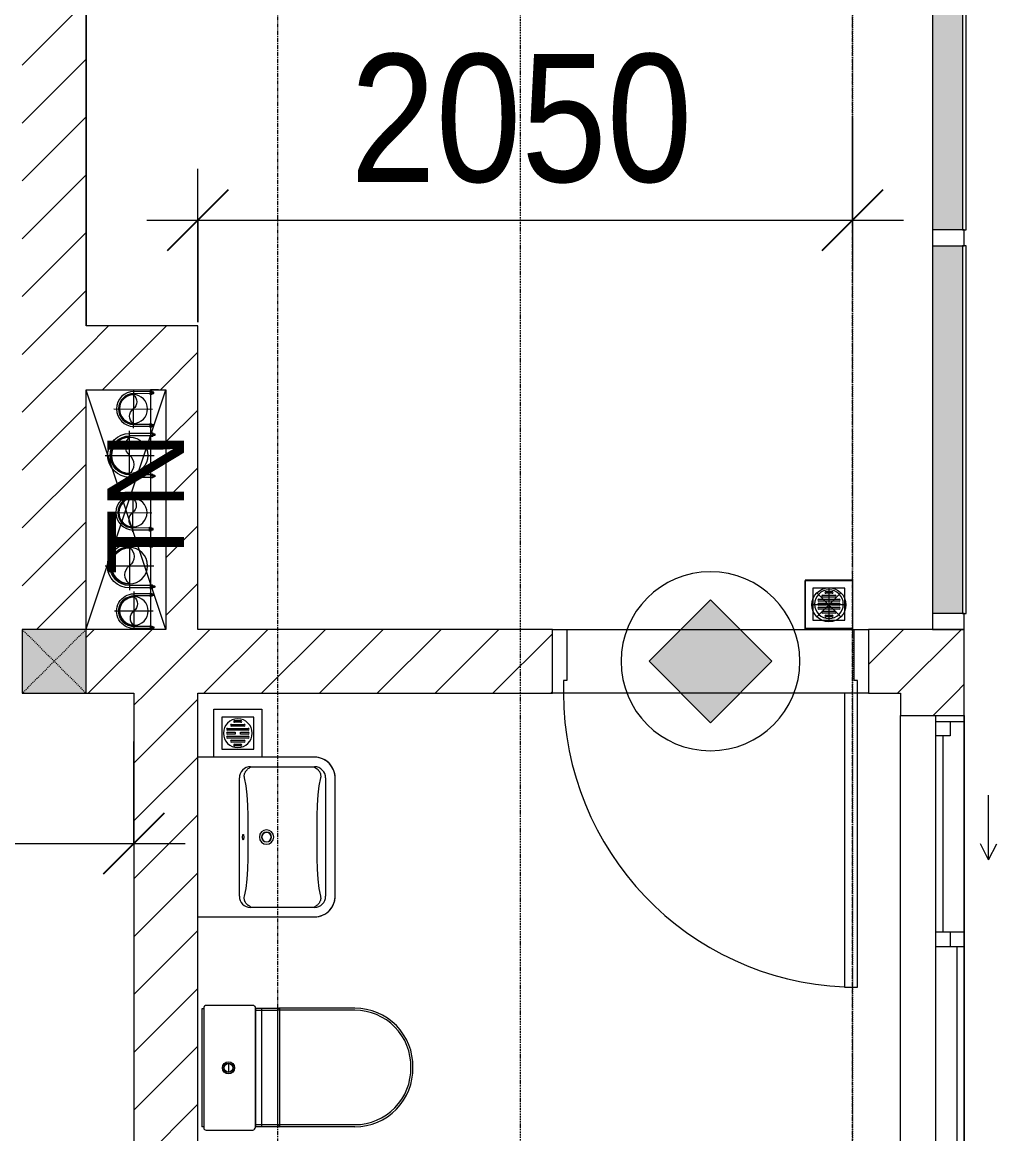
# Model space of a CAD drawing. Header units: millimetres. Extents: x 1591 to 240306, y -15958 to 82755.
# Drawn here: x 52854 to 55906, y 18958 to 22437 of the extents above; entities that cross this region are included whole.
import ezdxf

# ---------------------------------------------------------------- set-up
doc = ezdxf.new("R2010")
doc.units = ezdxf.units.MM
for name, pattern in [('Dash', [6, 3, -3]), ('Dash 1_8_', [6.35, 3.175, -3.175]), ('Dash Dot 3_16_', [7.9375, 4.7625, -1.5875, 0, -1.5875]), ('Grid Line', [22.225, 12.7, -3.175, 3.175, -3.175]), ('IMPORT-CENTER _2_', [40.64, 25.4, -5.08, 5.08, -5.08])]:
    doc.linetypes.add(name, pattern=pattern)
for name, color, linetype, lineweight in [('0-1', 7, 'Continuous', 5), ('0-2', 250, 'Continuous', 9), ('A-ANNO-DIMS', 211, 'Continuous', 9), ('A-ANNO-DIMS-160', 211, 'Continuous', 9), ('A-ANNO-NOTE', 131, 'Continuous', 9), ('A-AREA', 32, 'Dash 1_8_', 9), ('A-DETL-GENF-2', 1, 'Continuous', 9), ('A-DOOR-3', 1, 'Continuous', 9), ('A-DOOR-FRAM-1', 1, 'Continuous', 9), ('A-FLOR', 192, 'Continuous', 9), ('A-FLOR-1', 250, 'Continuous', 9), ('A-GLAZ', 151, 'Continuous', 9), ('A-GLAZ-CURT', 52, 'Continuous', 9), ('A-GLAZ-CWMG', 51, 'Continuous', 9), ('A-GLAZ-CWMG-1', 51, 'Continuous', 18), ('A-WALL', 113, 'Continuous', 9), ('A-WALL-3', 113, 'Continuous', 18), ('A-WALL-PATT-2', 111, 'Continuous', 9), ('G-ANNO-SYMB-1', 111, 'Dash Dot 3_16_', 18), ('G-ANNO-TEXT-1', 7, 'Continuous', 9), ('G-IMPT-2', 8, 'IMPORT-CENTER _2_', 9), ('G-IMPT-3', 8, 'Continuous', 9), ('M-EQPM', 50, 'Continuous', 9), ('P-SANR-FIXT', 6, 'Continuous', 9), ('S-COLS', 52, 'Continuous', 9), ('S-COLS-5', 52, 'Continuous', 18), ('S-COLS-HDLN', 52, 'Dash', 9), ('S-GRID-1', 1, 'Grid Line', 9)]:
    doc.layers.add(name, color=color, linetype=linetype, lineweight=lineweight)
doc.styles.add('Arial_8', font='arial_0.ttf', dxfattribs={"height": 240})
doc.styles.add('UTM Avo', font='UTM Avo.ttf', dxfattribs={"width": 0.9, "height": 400})
doc.dimstyles.new('1_Dim_chi_tiet_2_5', dxfattribs={"dimscale": 304.8, "dimtxt": 399.720379, "dimasz": 0.629921, "dimexe": 0.524934, "dimexo": 0.0625, "dimgap": 0.052493, "dimtad": 1, "dimdec": 0, "dimrnd": 5, "dimzin": 0, "dimdsep": 46, "dimtxsty": 'UTM Avo', "dimblk1": 'OBLIQUE', "dimblk2": 'OBLIQUE', "dimsah": 1, "dimcen": 0.09, "dimdle": 0.524934, "dimazin": 0, "dimtfac": 1, "dimtdec": 4, "dimtix": 1, "dimtmove": 0, "dimatfit": 3, "dimfxl": 1.049869, "dimfxlon": 1, "dimtvp": 1, "dimtolj": 1, "dimtzin": 0, "dimarcsym": 2})
doc.dimstyles.new('1_Dim_chi_tiet_2_5_1', dxfattribs={"dimscale": 304.8, "dimtxt": 399.720379, "dimasz": 0.629921, "dimexe": 0.524934, "dimexo": 0.0625, "dimgap": 0.052493, "dimtad": 1, "dimdec": 0, "dimrnd": 5, "dimzin": 0, "dimdsep": 46, "dimtxsty": 'UTM Avo', "dimblk1": 'OBLIQUE', "dimblk2": 'OBLIQUE', "dimsah": 1, "dimcen": 0.09, "dimdle": 0.524934, "dimazin": 0, "dimtfac": 1, "dimtdec": 4, "dimtix": 1, "dimtmove": 0, "dimatfit": 3, "dimfxl": 1.049869, "dimfxlon": 1, "dimtvp": 1, "dimtolj": 1, "dimtzin": 0, "dimarcsym": 2})
pattern_1 = [(45, (11001.35, 0), (-90.50967, 90.50967), [])]

# ---------------------------------------------------------------- blocks, each defined once
blk = doc.blocks.new('NCV_TKTC_KET CAU_rvt-1-TKCS_MB TẦNG 3-4')
at = {"layer": 'A-FLOR-1'}
blk.add_line((42052.7, 20536.9), (42052.7, 21286.9), dxfattribs=at)
blk = doc.blocks.new('System Panel - Glazed-1286806-TKCS_MB TẦNG 3-4')
at = {"layer": 'A-GLAZ-CURT'}
for p, q in [((575, 6), (-575, 6)), ((-575, 6), (-575, -6)), ((575, -6), (575, 6)), ((-575, -6), (575, -6))]:
    blk.add_line(p, q, dxfattribs=at)
blk = doc.blocks.new('Rectangular Mullion - 50 x 100mm-1286802-TKCS_MB TẦNG 3-4')
at = {"layer": 'A-GLAZ-CWMG'}
blk.add_hatch(color=256, dxfattribs=at).paths.add_polyline_path([(44796.6, 21786.9), (44796.6, 22936.9), (44702.6, 22936.9), (44702.6, 21786.9)])
blk.add_line((44702.6, 22936.9), (44702.6, 21786.9), dxfattribs=at)
blk = doc.blocks.new('Rectangular Mullion - 50 x 100mm-1286804-TKCS_MB TẦNG 3-4')
at = {"layer": 'A-GLAZ-CWMG-1'}
for p, q in [((-25, 0), (25, 0)), ((-25, -100), (-25, 0)), ((25, 0), (25, -100)), ((25, -100), (-25, -100))]:
    blk.add_line(p, q, dxfattribs=at)
blk = doc.blocks.new('G1_SOF - BO TRU - 200x200-3054293-TKCS_MB TẦNG 3-4')
at = {"layer": 'S-COLS'}
blk.add_hatch(color=256, dxfattribs=at).paths.add_polyline_path([(100, -100), (100, 100), (-100, 100), (-100, -100)])
at = {"layer": 'S-COLS-5'}
for p, q in [((100, 100), (-100, 100)), ((-100, 100), (-100, -100)), ((100, -100), (100, 100)), ((-100, -100), (100, -100))]:
    blk.add_line(p, q, dxfattribs=at)
at = {"layer": 'S-COLS-HDLN'}
for p, q in [((100, 100), (-100, -100)), ((-100, 100), (100, -100))]:
    blk.add_line(p, q, dxfattribs=at)
blk = doc.blocks.new('TKTC_XREF_251221_MB TANG 2-7 - TKTC_XREF_260130_MB TANG 2-5_dwg_THU NUOC - THU NUOC-444531-TKCS_MB TẦNG 1-4746804-TKCS_MB TẦNG 3-4')
at = {"layer": 'G-IMPT-3'}
for p, q in [((-1.1, 35.6), (18.5, 35.6)), ((-23.3, 10.8), (40.9, 10.8)), ((40.9, 4.8), (-23.3, 4.8)), ((-11, 23.3), (28.5, 23.3)), ((28.5, 17.3), (-11, 17.3)), ((18.5, 29.6), (-1.1, 29.6)), ((-23.3, -13.6), (40.9, -13.6)), ((40.9, -19.6), (-23.3, -19.6)), ((-11, -26.1), (28.5, -26.1)), ((28.5, -32.1), (-11, -32.1)), ((-1.1, -38.5), (18.5, -38.5)), ((18.5, -44.5), (-1.1, -44.5))]:
    blk.add_line(p, q, dxfattribs=at)
at = {"layer": 'G-IMPT-3', "flags": 128}
for points in [[(83.7, -79.4), (83.7, 70.6), (-66.3, 70.6), (-66.3, -79.4)], [(58.7, -54.4), (58.7, 45.6), (-41.3, 45.6), (-41.3, -54.4)]]:
    blk.add_lwpolyline(points, close=True, dxfattribs=at)
for points in [[(-23.3, -1.2), (0.7, -1.2), (0.7, -7.2), (-23.3, -7.2)], [(40.9, -7.2), (16.7, -7.2), (16.7, -1.2), (40.9, -1.2)]]:
    blk.add_lwpolyline(points, dxfattribs=at)
at = {"layer": 'G-IMPT-3'}
for centre, radius, start, end in [((8.7, -4.4), 45, 360, 180), ((8.7, -4.4), 45, 360, 180), ((-1.1, 32.6), 3, 90, 270), ((18.5, 32.6), 3, 270, 90), ((-23.3, 7.8), 3, 90, 270), ((-11, 20.3), 3, 90, 270), ((28.5, 20.3), 3, 270, 90), ((40.9, 7.8), 3, 270, 90), ((8.7, -4.4), 45, 180, 360), ((8.7, -4.4), 45, 180, 360), ((-23.3, -4.2), 3, 90, 270), ((-23.3, -16.6), 3, 90, 270), ((-11, -29.1), 3, 90, 270), ((28.5, -29.1), 3, 270, 90), ((40.9, -4.2), 3, 270, 90), ((40.9, -16.6), 3, 270, 90), ((-1.1, -41.5), 3, 90, 270), ((18.5, -41.5), 3, 270, 90)]:
    blk.add_arc(centre, radius, start, end, dxfattribs=at)
blk = doc.blocks.new('TKTC_XREF_251221_MB TANG 2-7 - TKTC_XREF_260130_MB TANG 2-5_dwg_FD-4746809-TKCS_MB TẦNG 3-4')
at = {"layer": 'G-IMPT-3', "flags": 128}
blk.add_lwpolyline([(-75, -75), (75, -75), (75, 75), (-75, 75)], close=True, dxfattribs=at)
at = {"layer": 'G-IMPT-3'}
blk.add_circle((0, 0), 53.3, dxfattribs=at)
at = {"layer": 'M-EQPM'}
for p, q in [((-37.7, 37.7), (37.7, -37.7)), ((37.7, 37.7), (-37.7, -37.7)), ((0, 53.3), (0, -53.3)), ((53.3, 0), (-53.3, 0))]:
    blk.add_line(p, q, dxfattribs=at)
blk = doc.blocks.new('TKTC_XREF_251221_MB TANG 2-7 - TKTC_XREF_260130_MB TANG 2-5_dwg_$cc-V94-TKCS_MB TẦNG 3-4')
at = {"layer": 'G-IMPT-2'}
for p, q in [((0, -0.673), (0, 0.642)), ((-0.673, 0), (0.673, 0))]:
    blk.add_line(p, q, dxfattribs=at)
at = {"layer": 'M-EQPM'}
blk.add_circle((0, 0), 0.5, dxfattribs=at)
for centre, radius, start, end in [((0, 0), 0.5, 90, 270), ((0.188, 0.25), 0.313, 126.8699, 233.1301), ((-0.188, -0.25), 0.313, 306.8699, 53.1301)]:
    blk.add_arc(centre, radius, start, end, dxfattribs=at)
blk = doc.blocks.new('TKTC_XREF_251221_MB TANG 2-7 - TKTC_XREF_260130_MB TANG 2-5_dwg_CUM U_DN100-V95-TKCS_MB TẦNG 3-4')
at = {"layer": 'G-IMPT-3'}
blk.add_hatch(color=256, dxfattribs=at).paths.add_polyline_path([(0, -61), (0, -57), (14.8, -55.1), (28.5, -49.4), (40.3, -40.3), (49.4, -28.5), (55.1, -14.8), (57, 0), (55.1, 14.8), (49.4, 28.5), (40.3, 40.3), (28.5, 49.4), (14.8, 55.1), (0, 57), (0, 61), (15.8, 58.9), (30.5, 52.8), (43.1, 43.1), (52.8, 30.5), (58.9, 15.8), (61, 0), (58.9, -15.8), (52.8, -30.5), (43.1, -43.1), (30.5, -52.8), (15.8, -58.9)])
for p, q in [((-79.1, 66.6), (-79.1, 63.4)), ((-76.6, 66.6), (-76.6, 63.4)), ((-74.6, 66.6), (-74.6, 63.4)), ((-72.7, 69.3), (-72.7, 60.7)), ((-66.9, 67.9), (-71.7, 67.9)), ((-66.9, 62.1), (-71.7, 62.1)), ((-65, 69), (0, 69)), ((-79.1, -63.4), (-79.1, -66.6)), ((-76.6, -63.4), (-76.6, -66.6)), ((-74.6, -63.4), (-74.6, -66.6)), ((-72.7, -60.7), (-72.7, -69.3)), ((-66.9, -62.1), (-71.7, -62.1)), ((-66.9, -67.9), (-71.7, -67.9)), ((-66.9, -72.7), (-66.9, -70.8)), ((-65, -69), (0, -69))]:
    blk.add_line(p, q, dxfattribs=at)
at = {"layer": 'G-IMPT-3', "flags": 128}
for points in [[(-72.7, 67.6), (-78.1, 67.6), (-78.1, 62.4), (-72.7, 62.4)], [(-71.7, 59.2), (-66.9, 59.2), (-66.9, 70.8), (-71.7, 70.8)], [(-66.9, 70.8), (-66.9, 72.7), (-65, 72.7), (-65, 57.3), (-66.9, 57.3), (-66.9, 59.2)], [(-65, 61), (0, 61), (0, 57)], [(-72.7, -62.4), (-78.1, -62.4), (-78.1, -67.6), (-72.7, -67.6)], [(-71.7, -70.8), (-66.9, -70.8), (-66.9, -59.2), (-71.7, -59.2)], [(-66.9, -59.2), (-66.9, -57.3), (-65, -57.3), (-65, -72.3)], [(-65, -61), (0, -61), (0, -57)]]:
    blk.add_lwpolyline(points, dxfattribs=at)
at = {"layer": 'G-IMPT-3'}
for centre, radius, start, end in [((-78.1, 66.6), 0.96, 90, 180), ((-78.1, 63.4), 0.96, 180, 270), ((-71.1, 69.3), 1.56, 112.6199, 247.3801), ((-67.9, 65), 4.8, 143.1301, 216.8699), ((-71.1, 60.7), 1.56, 112.6199, 247.3801), ((0, 0), 69, 270, 90), ((0, 0), 61, 270, 90), ((0, 0), 57, 270, 90), ((-78.1, -63.4), 0.96, 90, 180), ((-78.1, -66.6), 0.96, 180, 270), ((-71.1, -60.7), 1.56, 112.6199, 247.3801), ((-67.9, -65), 4.8, 143.1301, 216.8699), ((-71.1, -69.3), 1.56, 112.6199, 247.3801)]:
    blk.add_arc(centre, radius, start, end, dxfattribs=at)
blk = doc.blocks.new('TKTC_XREF_251221_MB TANG 2-7 - TKTC_XREF_260130_MB TANG 2-5_dwg_$cc-4746800-TKCS_MB TẦNG 3-4')
at = {"layer": 'G-IMPT-2'}
for p, q in [((0, -0.673), (0, 0.673)), ((-0.673, 0), (0.673, 0))]:
    blk.add_line(p, q, dxfattribs=at)
at = {"layer": 'M-EQPM'}
blk.add_circle((0, 0), 0.5, dxfattribs=at)
for centre, radius, start, end in [((0, 0), 0.5, 90, 270), ((0.188, 0.25), 0.313, 126.8699, 233.1301), ((-0.188, -0.25), 0.313, 306.8699, 53.1301)]:
    blk.add_arc(centre, radius, start, end, dxfattribs=at)
blk = doc.blocks.new('TKTC_XREF_251221_MB TANG 2-7 - TKTC_XREF_260130_MB TANG 2-5_dwg_CUM U_DN100-4746796-TKCS_MB TẦNG 3-4')
at = {"layer": 'G-IMPT-3'}
blk.add_hatch(color=256, dxfattribs=at).paths.add_polyline_path([(0, 61), (0, 57), (14.8, 55.1), (28.5, 49.4), (40.3, 40.3), (49.4, 28.5), (55.1, 14.8), (57, 0), (55.1, -14.8), (49.4, -28.5), (40.3, -40.3), (28.5, -49.4), (14.8, -55.1), (0, -57), (0, -61), (15.8, -58.9), (30.5, -52.8), (43.1, -43.1), (52.8, -30.5), (58.9, -15.8), (61, 0), (58.9, 15.8), (52.8, 30.5), (43.1, 43.1), (30.5, 52.8), (15.8, 58.9)])
for p, q in [((-79.1, 66.6), (-79.1, 63.4)), ((-76.6, 66.6), (-76.6, 63.4)), ((-74.6, 66.6), (-74.6, 63.4)), ((-72.7, 69.3), (-72.7, 60.7)), ((-66.9, 67.9), (-71.7, 67.9)), ((-66.9, 62.1), (-71.7, 62.1)), ((-65, 69), (0, 69)), ((-79.1, -63.4), (-79.1, -66.6)), ((-76.6, -63.4), (-76.6, -66.6)), ((-74.6, -63.4), (-74.6, -66.6)), ((-72.7, -60.7), (-72.7, -69.3)), ((-66.9, -62.1), (-71.7, -62.1)), ((-66.9, -67.9), (-71.7, -67.9)), ((-65, -69), (0, -69))]:
    blk.add_line(p, q, dxfattribs=at)
at = {"layer": 'G-IMPT-3', "flags": 128}
for points in [[(-72.7, 67.6), (-78.1, 67.6), (-78.1, 62.4), (-72.7, 62.4)], [(-71.7, 59.2), (-66.9, 59.2), (-66.9, 70.8), (-71.7, 70.8)], [(-66.9, 70.8), (-66.9, 72.7), (-65, 72.7), (-65, 57.3), (-66.9, 57.3), (-66.9, 59.2)], [(-65, 61), (0, 61), (0, 57)], [(-72.7, -62.4), (-78.1, -62.4), (-78.1, -67.6), (-72.7, -67.6)], [(-71.7, -70.8), (-66.9, -70.8), (-66.9, -59.2), (-71.7, -59.2)], [(-66.9, -59.2), (-66.9, -57.3), (-65, -57.3), (-65, -72.7), (-66.9, -72.7), (-66.9, -70.8)], [(-65, -61), (0, -61), (0, -57)]]:
    blk.add_lwpolyline(points, dxfattribs=at)
at = {"layer": 'G-IMPT-3'}
for centre, radius, start, end in [((-78.1, 66.6), 0.96, 90, 180), ((-78.1, 63.4), 0.96, 180, 270), ((-71.1, 69.3), 1.56, 112.6199, 247.3801), ((-67.9, 65), 4.8, 143.1301, 216.8699), ((-71.1, 60.7), 1.56, 112.6199, 247.3801), ((0, 0), 69, 270, 90), ((0, 0), 61, 270, 90), ((0, 0), 57, 270, 90), ((-78.1, -63.4), 0.96, 90, 180), ((-78.1, -66.6), 0.96, 180, 270), ((-71.1, -60.7), 1.56, 112.6199, 247.3801), ((-67.9, -65), 4.8, 143.1301, 216.8699), ((-71.1, -69.3), 1.56, 112.6199, 247.3801)]:
    blk.add_arc(centre, radius, start, end, dxfattribs=at)
blk = doc.blocks.new('TKTC_XREF_251221_MB TANG 2-7 - TKTC_XREF_260130_MB TANG 2-5_dwg_$cc-V60-TKCS_MB TẦNG 3-4')
at = {"layer": 'G-IMPT-2'}
for p, q in [((0, -0.673), (0, 0.673)), ((-0.673, 0), (0.673, 0))]:
    blk.add_line(p, q, dxfattribs=at)
at = {"layer": 'M-EQPM'}
blk.add_circle((0, 0), 0.5, dxfattribs=at)
for centre, radius, start, end in [((0, 0), 0.5, 90, 270), ((0.188, 0.25), 0.313, 126.8699, 233.1301), ((-0.188, -0.25), 0.313, 306.8699, 53.1301)]:
    blk.add_arc(centre, radius, start, end, dxfattribs=at)
blk = doc.blocks.new('TKTC_XREF_251221_MB TANG 2-7 - TKTC_XREF_260130_MB TANG 2-5_dwg_CUM U_DN100-4746799-TKCS_MB TẦNG 3-4')
at = {"layer": 'G-IMPT-3'}
blk.add_hatch(color=256, dxfattribs=at).paths.add_polyline_path([(0, 61), (15.8, 58.9), (30.5, 52.8), (43.1, 43.1), (52.8, 30.5), (58.9, 15.8), (61, 0), (58.9, -15.8), (52.8, -30.5), (43.1, -43.1), (30.5, -52.8), (15.8, -58.9), (0, -61), (0, -57), (14.8, -55.1), (28.5, -49.4), (40.3, -40.3), (49.4, -28.5), (55.1, -14.8), (57, 0), (55.1, 14.8), (49.4, 28.5), (40.3, 40.3), (28.5, 49.4), (14.8, 55.1), (0, 57)])
for p, q in [((-79.1, 66.6), (-79.1, 63.4)), ((-76.6, 66.6), (-76.6, 63.4)), ((-74.6, 66.6), (-74.6, 63.4)), ((-72.7, 69.3), (-72.7, 60.7)), ((-66.9, 67.9), (-71.7, 67.9)), ((-66.9, 62.1), (-71.7, 62.1)), ((-65, 69), (0, 69)), ((-79.1, -63.4), (-79.1, -66.6)), ((-76.6, -63.4), (-76.6, -66.6)), ((-74.6, -63.4), (-74.6, -66.6)), ((-72.7, -60.7), (-72.7, -69.3)), ((-66.9, -62.1), (-71.7, -62.1)), ((-66.9, -67.9), (-71.7, -67.9)), ((-65, -69), (0, -69))]:
    blk.add_line(p, q, dxfattribs=at)
at = {"layer": 'G-IMPT-3', "flags": 128}
for points in [[(-71.7, 59.2), (-66.9, 59.2), (-66.9, 70.8), (-71.7, 70.8)], [(-66.9, 70.8), (-66.9, 72.7), (-65, 72.7), (-65, 57.3), (-66.9, 57.3), (-66.9, 59.2)], [(-72.7, 67.6), (-78.1, 67.6), (-78.1, 62.4), (-72.7, 62.4)], [(-65, 61), (0, 61), (0, 57)], [(-72.7, -62.4), (-78.1, -62.4), (-78.1, -67.6), (-72.7, -67.6)], [(-71.7, -70.8), (-66.9, -70.8), (-66.9, -59.2), (-71.7, -59.2)], [(-66.9, -59.2), (-66.9, -57.3), (-65, -57.3), (-65, -72.7), (-66.9, -72.7), (-66.9, -70.8)], [(-65, -61), (0, -61), (0, -57)]]:
    blk.add_lwpolyline(points, dxfattribs=at)
at = {"layer": 'G-IMPT-3'}
for centre, radius, start, end in [((-71.1, 69.3), 1.56, 112.6199, 247.3801), ((-78.1, 66.6), 0.96, 90, 180), ((-78.1, 63.4), 0.96, 180, 270), ((-67.9, 65), 4.8, 143.1301, 216.8699), ((-71.1, 60.7), 1.56, 112.6199, 247.3801), ((0, 0), 69, 270, 90), ((0, 0), 61, 270, 90), ((0, 0), 57, 270, 90), ((-78.1, -63.4), 0.96, 90, 180), ((-78.1, -66.6), 0.96, 180, 270), ((-71.1, -60.7), 1.56, 112.6199, 247.3801), ((-67.9, -65), 4.8, 143.1301, 216.8699), ((-71.1, -69.3), 1.56, 112.6199, 247.3801)]:
    blk.add_arc(centre, radius, start, end, dxfattribs=at)
blk = doc.blocks.new('TKTC_XREF_251221_MB TANG 2-7 - TKTC_XREF_260130_MB TANG 2-5_dwg_$cc-4746798-TKCS_MB TẦNG 3-4')
at = {"layer": 'G-IMPT-2'}
for p, q in [((0, -0.673), (0, 0.673)), ((-0.673, 0), (0.673, 0))]:
    blk.add_line(p, q, dxfattribs=at)
at = {"layer": 'M-EQPM'}
blk.add_circle((0, 0), 0.5, dxfattribs=at)
for centre, radius, start, end in [((0, 0), 0.5, 90, 270), ((0.188, 0.25), 0.313, 126.8699, 233.1301), ((-0.188, -0.25), 0.313, 306.8699, 53.1301)]:
    blk.add_arc(centre, radius, start, end, dxfattribs=at)
blk = doc.blocks.new('TKTC_XREF_251221_MB TANG 2-7 - TKTC_XREF_260130_MB TANG 2-5_dwg_$cc-V102-TKCS_MB TẦNG 3-4')
at = {"layer": 'G-IMPT-2'}
for p, q in [((0, -0.67), (0, 0.673)), ((-0.673, 0), (0.673, 0))]:
    blk.add_line(p, q, dxfattribs=at)
at = {"layer": 'M-EQPM'}
blk.add_circle((0, 0), 0.5, dxfattribs=at)
for centre, radius, start, end in [((0, 0), 0.5, 90, 270), ((0.188, 0.25), 0.313, 126.8699, 233.1301), ((-0.188, -0.25), 0.313, 306.8699, 53.1301)]:
    blk.add_arc(centre, radius, start, end, dxfattribs=at)
blk = doc.blocks.new('TKTC_XREF_251221_MB TANG 2-7 - TKTC_XREF_251221_MB TANG 2-7-2039446-TKCS_MB TẦNG 3-4')
at = {"layer": 'M-EQPM'}
for p, q in [((8626.3, 4050), (8601.3, 4049.8)), ((8601.3, 4049.8), (8601.3, 3300))]:
    blk.add_line(p, q, dxfattribs=at)
at = {"extrusion": (0, 0, -1)}
for name, p, xscale, yscale, zscale, rotation in [('TKTC_XREF_251221_MB TANG 2-7 - TKTC_XREF_260130_MB TANG 2-5_dwg_$cc-V102-TKCS_MB TẦNG 3-4', (-8547.6, 3989.7), 90.00000000005119, 90.00000000005119, -90.0000000000512, 180.3740267799373), ('TKTC_XREF_251221_MB TANG 2-7 - TKTC_XREF_260130_MB TANG 2-5_dwg_CUM U_DN100-4746799-TKCS_MB TẦNG 3-4', (-8536.4, 3844.6), 0.9974999999999965, 0.9974999999999965, -0.9974999999999965, 0.0009913385626578414), ('TKTC_XREF_251221_MB TANG 2-7 - TKTC_XREF_260130_MB TANG 2-5_dwg_$cc-4746800-TKCS_MB TẦNG 3-4', (-8545.8, 3665.4), 90.00000000005119, 90.00000000005119, -90.0000000000512, 180.3740267799373), ('TKTC_XREF_251221_MB TANG 2-7 - TKTC_XREF_260130_MB TANG 2-5_dwg_$cc-V60-TKCS_MB TẦNG 3-4', (-8535.9, 3499.3), 113.7150000000092, 113.7150000000092, -113.7150000000092, 179.9990086636432), ('TKTC_XREF_251221_MB TANG 2-7 - TKTC_XREF_260130_MB TANG 2-5_dwg_CUM U_DN100-4746799-TKCS_MB TẦNG 3-4', (-8535.9, 3498.4), 0.9975000000000005, 0.9975000000000005, -0.9975000000000005, 0.000991338195008684), ('TKTC_XREF_251221_MB TANG 2-7 - TKTC_XREF_260130_MB TANG 2-5_dwg_$cc-V94-TKCS_MB TẦNG 3-4', (-8549.8, 3357.6), 89.77500000000572, 89.77500000000572, -89.77500000000572, 180.0009685526747), ('TKTC_XREF_251221_MB TANG 2-7 - TKTC_XREF_260130_MB TANG 2-5_dwg_CUM U_DN100-V95-TKCS_MB TẦNG 3-4', (-8549.8, 3356.9), 0.7875000000000006, 0.7875000000000006, -0.7875000000000006, 0.002951227274326912)]:
    blk.add_blockref(name, p, dxfattribs=dict(at, xscale=xscale, yscale=yscale, zscale=zscale, rotation=rotation))
for name, p, xscale, yscale, zscale, rotation in [('TKTC_XREF_251221_MB TANG 2-7 - TKTC_XREF_260130_MB TANG 2-5_dwg_CUM U_DN100-4746796-TKCS_MB TẦNG 3-4', (8549.5, 3989.7), 0.7894736842105242, 0.7894736842105242, 0.7894736842105242, 179.6259732184666), ('TKTC_XREF_251221_MB TANG 2-7 - TKTC_XREF_260130_MB TANG 2-5_dwg_$cc-4746798-TKCS_MB TẦNG 3-4', (8536.4, 3844.6), 113.7150000000092, 113.7150000000092, 113.7150000000092, 359.9990086636432), ('TKTC_XREF_251221_MB TANG 2-7 - TKTC_XREF_260130_MB TANG 2-5_dwg_CUM U_DN100-4746796-TKCS_MB TẦNG 3-4', (8547.7, 3665.4), 0.7894736842105242, 0.7894736842105242, 0.7894736842105242, 179.6259732184666)]:
    blk.add_blockref(name, p, dxfattribs=dict(xscale=xscale, yscale=yscale, zscale=zscale, rotation=rotation))
for name, p in [('TKTC_XREF_251221_MB TANG 2-7 - TKTC_XREF_260130_MB TANG 2-5_dwg_FD-4746809-TKCS_MB TẦNG 3-4', (10726, 3376.9)), ('TKTC_XREF_251221_MB TANG 2-7 - TKTC_XREF_260130_MB TANG 2-5_dwg_THU NUOC - THU NUOC-444531-TKCS_MB TẦNG 1-4746804-TKCS_MB TẦNG 3-4', (10717.4, 3383.2))]:
    blk.add_blockref(name, p)
blk = doc.blocks.new('Rectangular Mullion - 50 x 100mm-1286811-TKCS_MB TẦNG 3-4')
at = {"layer": 'A-GLAZ-CWMG-1'}
for p, q in [((0, 0), (-50, 0)), ((-50, 0), (-50, -100)), ((0, -100), (0, 0)), ((-50, -100), (0, -100))]:
    blk.add_line(p, q, dxfattribs=at)
blk = doc.blocks.new('FD_04 - FD_04-900x2200mm-2435752-TKCS_MB TẦNG 3-4')
at = {"layer": 'A-DETL-GENF-2'}
for p, q in [((460, -100), (420, -100)), ((420, -100), (420, -1020)), ((460, -1020), (460, -100)), ((420, -1020), (460, -1020))]:
    blk.add_line(p, q, dxfattribs=at)
blk.add_arc((460, -100), 920, 180, 267.5081, dxfattribs=at)
at = {"layer": 'A-DOOR-FRAM-1'}
for p, q in [((-495, 100), (-450, 100)), ((-495, -100), (-495, 100)), ((-450, 100), (-450, -60)), ((450, 100), (495, 100)), ((450, -60), (450, 100)), ((495, 100), (495, -100)), ((-450, -60), (-460, -60)), ((-460, -60), (-460, -100)), ((460, -60), (450, -60)), ((460, -100), (460, -60)), ((-460, -100), (-495, -100)), ((495, -100), (460, -100))]:
    blk.add_line(p, q, dxfattribs=at)
blk = doc.blocks.new('1_FAMILY RVT - W01-WxH 1400x1400xmm-411185-TKCS_MB TẦNG 3-4')
at = {"layer": 'A-GLAZ'}
for p, q in [((-700, 103.81), (700, 103.81)), ((-700, -96.19), (-700, 103.81)), ((700, 103.81), (700, -96.19)), ((-700, -7.29), (-680.95, -7.29)), ((-680.95, -7.29), (-22.225, -7.29)), ((-680.95, -96.19), (-680.95, -7.29)), ((-22.225, -7.29), (22.225, -7.29)), ((-22.225, -7.29), (-22.225, -96.19)), ((22.225, -7.29), (636.5, -7.29)), ((22.225, -96.19), (22.225, -7.29)), ((22.225, -29.515), (636.5, -29.515)), ((636.5, -7.29), (700, -7.29)), ((636.5, -51.74), (636.5, -7.29)), ((680.95, -96.19), (680.95, -7.29)), ((-636.5, -51.74), (-680.95, -51.74)), ((-636.5, -96.19), (-636.5, -51.74)), ((22.225, -51.74), (-22.225, -51.74)), ((680.95, -51.74), (636.5, -51.74)), ((700, -96.19), (-700, -96.19)), ((-700, -96.19), (-636.5, -96.19)), ((-636.5, -73.965), (-22.225, -73.965)), ((-636.5, -96.19), (-22.225, -96.19)), ((-22.225, -96.19), (22.225, -96.19)), ((22.225, -96.19), (680.95, -96.19)), ((680.95, -96.19), (700, -96.19)), ((248.4, -172.39), (299.2, -146.99)), ((248.4, -172.39), (299.2, -197.79)), ((248.4, -172.39), (451.6, -172.39))]:
    blk.add_line(p, q, dxfattribs=at)
blk = doc.blocks.new('Blocks_Consilio Wall Hung Basin_F03658EN - Unique-4715509-TKCS_MB TẦNG 3-4')
at = {"layer": 'P-SANR-FIXT'}
for p, q in [((-250, 0), (-250, -365)), ((250, -365), (250, 0)), ((-185, -130), (185, -130)), ((-220, -365), (-220, -165)), ((-66.9, -157.6), (66.9, -157.6)), ((220, -165), (220, -365)), ((66.9, -372.4), (-66.9, -372.4)), ((185, -400), (-185, -400)), ((-185, -430), (185, -430))]:
    blk.add_line(p, q, dxfattribs=at)
at = {"layer": 'P-SANR-FIXT', "flags": 128}
for points in [[(-185, -146), (-160.7, -150.9), (-131.9, -154.6), (-100.2, -156.9), (-66.9, -157.6)], [(-8.5, -141.9), (-8.3, -141.4), (-7.5, -141), (-6.4, -140.7), (-4.8, -140.4), (-3, -140.2), (-1, -140.1), (1, -140.1), (3, -140.2), (4.8, -140.4), (6.4, -140.7), (7.5, -141), (8.3, -141.4), (8.5, -141.9)], [(8.5, -141.9), (8.3, -142.3), (7.5, -142.7), (6.4, -143.1), (4.8, -143.3), (3, -143.5), (1, -143.7), (-1, -143.7), (-3, -143.5), (-4.8, -143.3), (-6.4, -143.1), (-7.5, -142.7), (-8.3, -142.3), (-8.5, -141.9)], [(66.9, -157.6), (100.2, -156.9), (131.9, -154.6), (160.7, -150.9), (185, -146)], [(-66.9, -372.4), (-100.2, -373.1), (-131.9, -375.4), (-160.7, -379.1), (-185, -384)], [(185, -384), (160.7, -379.1), (131.9, -375.4), (100.2, -373.1), (66.9, -372.4)]]:
    blk.add_lwpolyline(points, dxfattribs=at)
at = {"layer": 'P-SANR-FIXT'}
for centre, radius, start, end in [((-185, -165), 35, 90, 180), ((185, -165), 35, 360, 90), ((0, -215), 22.5, 0, 180), ((0, -215), 15.4, 0, 180), ((0, -215), 14.6, 0, 180), ((0, -215), 22.5, 180, 0), ((0, -215), 15.4, 180, 0), ((0, -215), 14.6, 180, 0), ((-185, -365), 65, 180, 270), ((-185, -365), 65, 180, 193.3424), ((-185, -365), 35, 180, 270), ((185, -365), 65, 270, 360), ((185, -365), 35, 270, 0), ((185, -365), 65, 346.6576, 360), ((-185, -365), 65, 196.6588, 223.3413), ((-185, -365), 65, 227.7129, 253.34), ((185, -365), 65, 286.66, 312.2871), ((185, -365), 65, 316.6587, 343.3412), ((-185, -365), 65, 256.6564, 270), ((185, -365), 65, 270, 283.3436)]:
    blk.add_arc(centre, radius, start, end, dxfattribs=at)
for points, knots in [([(-218.5, -165), (-217.4, -162.6), (-215.7, -159.7), (-213.2, -156.4), (-211.4, -154.4), (-209.2, -152.3), (-206.5, -150.3), (-204, -148.8), (-201.8, -147.7), (-199.9, -146.9), (-198.4, -146.4), (-196.9, -146), (-194.8, -145.6), (-191, -145.1), (-187.5, -145.5), (-185, -146)], [-1, -1, -1, -1, -0.785714, -0.732143, -0.678571, -0.571429, -0.5, -0.428571, -0.357143, -0.321429, -0.285714, -0.25, -0.214286, -0.142857, 0, 0, 0, 0]), ([(185, -146), (186.8, -145.6), (189.5, -145.3), (192.9, -145.3), (195.3, -145.7), (197.3, -146.1), (198.8, -146.5), (201, -147.3), (203.6, -148.5), (206.5, -150.3), (209.5, -152.6), (212.9, -155.8), (216.1, -160.2), (217.7, -163.4), (218.5, -165)], [-1, -1, -1, -1, -0.892857, -0.839286, -0.785714, -0.732143, -0.705357, -0.678571, -0.571429, -0.5, -0.428571, -0.285714, -0.142857, 0, 0, 0, 0]), ([(-185, -384), (-186.8, -384.4), (-189.5, -384.7), (-192.9, -384.7), (-195.3, -384.3), (-197.3, -383.9), (-198.8, -383.5), (-201, -382.7), (-203.6, -381.5), (-206.5, -379.7), (-209.5, -377.4), (-212.9, -374.2), (-216.1, -369.8), (-217.7, -366.6), (-218.5, -365)], [-1, -1, -1, -1, -0.892857, -0.839286, -0.785714, -0.732143, -0.705357, -0.678571, -0.571429, -0.5, -0.428571, -0.285714, -0.142857, 0, 0, 0, 0]), ([(218.5, -365), (217.4, -367.4), (215.7, -370.3), (213.2, -373.6), (211.4, -375.6), (209.2, -377.7), (206.5, -379.7), (204, -381.2), (201.8, -382.3), (199.9, -383.1), (198.4, -383.6), (196.9, -384), (194.8, -384.4), (191, -384.9), (187.5, -384.5), (185, -384)], [-1, -1, -1, -1, -0.785714, -0.732143, -0.678571, -0.571429, -0.5, -0.428571, -0.357143, -0.321429, -0.285714, -0.25, -0.214286, -0.142857, 0, 0, 0, 0])]:
    blk.add_open_spline(points, degree=3, knots=knots, dxfattribs=at)
blk = doc.blocks.new('PF_Water_Closet-Duravit-Starck 3-012601 - Generic Toilet-4730944-TKCS_MB TẦNG 3-4')
at = {"layer": 'P-SANR-FIXT'}
for p, q in [((-198.6, 591.8), (-198.6, 357.4)), ((-192.3, 591.8), (-192.3, 349.6)), ((165.7, 349.6), (165.7, 591.8)), ((172, 356.4), (172, 591.8)), ((171.4, 356.6), (-197.9, 356.6)), ((-197.9, 356.6), (-197.9, 280.1)), ((-192.3, 280.1), (-192.3, 349.6)), ((-191.9, 349.6), (165.2, 349.6)), ((165.7, 280.1), (165.7, 349.6)), ((171.4, 280.1), (171.4, 356.6)), ((173.2, 280.1), (-201.3, 280.1)), ((-197.9, 280.1), (171.4, 280.1)), ((-197.6, 299.5), (171.7, 299.5)), ((-206.9, 272.2), (-206.9, 126.1)), ((182.6, 126.3), (182.6, 272)), ((-25.7, 195.8), (1.3, 195.8)), ((-201.3, 118.2), (175.4, 118.2)), ((-197.1, 118.2), (-197.1, 112.7)), ((-197.1, 112.7), (172.9, 112.7)), ((172.9, 118.2), (172.9, 112.7))]:
    blk.add_line(p, q, dxfattribs=at)
for radius in [19.1, 14.6, 13.8]:
    blk.add_circle((-12.2, 195.8), radius, dxfattribs=at)
for centre, radius, start, end in [((-17.1, 591.8), 181.6, 88.8107, 180), ((-17.1, 591.8), 175.2, 88.7676, 180), ((-9.5, 591.8), 181.6, 0, 91.1893), ((-9.5, 591.8), 175.2, 0, 91.2324), ((-191.9, 356.4), 6.83, 172.0366, 270), ((165.2, 356.4), 6.83, 270, 0), ((-199.6, 273), 7.31, 103.7483, 186.2517), ((173.2, 270.5), 9.56, 8.9738, 90), ((-199.6, 125.3), 7.31, 173.7483, 256.2517), ((175.4, 125.5), 7.27, 270, 6.3304)]:
    blk.add_arc(centre, radius, start, end, dxfattribs=at)
blk = doc.blocks.new('THU NUOC - THU NUOC-V201-TKCS_MB TẦNG 3-4')
at = {"layer": 'M-EQPM'}
for p, q in [((-66.3, -70.6), (-66.3, 79.4)), ((-66.3, 79.4), (83.7, 79.4)), ((83.7, 79.4), (83.7, -70.6)), ((58.7, 54.4), (-41.3, 54.4)), ((-41.3, 54.4), (-41.3, -45.6)), ((-1.1, 44.5), (18.5, 44.5)), ((18.5, 38.5), (-1.1, 38.5)), ((58.7, -45.6), (58.7, 54.4)), ((-23.3, 19.6), (40.9, 19.6)), ((40.9, 13.6), (-23.3, 13.6)), ((-23.3, 7.2), (0.7, 7.2)), ((0.7, 1.2), (-23.3, 1.2)), ((-11, 32.1), (28.5, 32.1)), ((28.5, 26.1), (-11, 26.1)), ((0.7, 7.2), (0.7, 1.2)), ((16.7, 1.2), (16.7, 7.2)), ((16.7, 7.2), (40.9, 7.2)), ((40.9, 1.2), (16.7, 1.2)), ((-23.3, -4.8), (40.9, -4.8)), ((40.9, -10.8), (-23.3, -10.8)), ((-11, -17.3), (28.5, -17.3)), ((28.5, -23.3), (-11, -23.3)), ((-1.1, -29.6), (18.5, -29.6)), ((-41.3, -45.6), (58.7, -45.6)), ((18.5, -35.6), (-1.1, -35.6))]:
    blk.add_line(p, q, dxfattribs=at)
for centre, radius, start, end in [((8.7, 4.4), 45, 0, 180), ((8.7, 4.4), 45, 360, 180), ((-1.1, 41.5), 3, 90, 270), ((18.5, 41.5), 3, 270, 90), ((8.7, 4.4), 45, 180, 0), ((8.7, 4.4), 45, 180, 360), ((-23.3, 16.6), 3, 90, 270), ((-23.3, 4.2), 3, 90, 270), ((-11, 29.1), 3, 90, 270), ((28.5, 29.1), 3, 270, 90), ((40.9, 16.6), 3, 270, 90), ((40.9, 4.2), 3, 270, 90), ((-23.3, -7.8), 3, 90, 270), ((-11, -20.3), 3, 90, 270), ((-1.1, -32.6), 3, 90, 270), ((18.5, -32.6), 3, 270, 90), ((28.5, -20.3), 3, 270, 90), ((40.9, -7.8), 3, 270, 90)]:
    blk.add_arc(centre, radius, start, end, dxfattribs=at)
blk = doc.blocks.new('DIMBLOCK162-TKCS_MB TẦNG 3-4')
at = {"layer": 'A-ANNO-DIMS-160'}
for p, q in [((55453.9, 22137.8), (55453.9, 21657.8)), ((55453.9, 21817.8), (55453.9, 22137.8)), ((53403.9, 21497.8), (53403.9, 21977.8)), ((53243.9, 21817.8), (55613.9, 21817.8)), ((53403.9, 21817.8), (53403.9, 21497.8))]:
    blk.add_line(p, q, dxfattribs=at)
at = {"layer": 'A-ANNO-DIMS-160', "lineweight": 25}
for p, q in [((53403.9, 21817.8), (53499.9, 21913.8)), ((55453.9, 21817.8), (55549.9, 21913.8)), ((53403.9, 21817.8), (53307.9, 21721.8)), ((55453.9, 21817.8), (55357.9, 21721.8))]:
    blk.add_line(p, q, dxfattribs=at)
at = {"layer": 'A-ANNO-DIMS-160', "color": 0, "insert": (53881.1, 22337.4), "char_height": 400, "width": 1314.636, "attachment_point": 1, "line_spacing_factor": 1.110334, "style": 'UTM Avo'}
blk.add_mtext('2050', dxfattribs=at)
blk = doc.blocks.new('_Oblique')
at = {"color": 0, "linetype": 'ByBlock', "lineweight": -2}
blk.add_line((-0.5, -0.5), (0.5, 0.5), dxfattribs=at)
blk = doc.blocks.new('DIMBLOCK409-TKCS_MB TẦNG 3-4')
at = {"layer": 'A-ANNO-DIMS-160'}
for p, q in [((44853.9, 20186.3), (44853.9, 19706.3)), ((44853.9, 19866.3), (44853.9, 20186.3)), ((53203.9, 20186.3), (53203.9, 19706.3)), ((53203.9, 19866.3), (53203.9, 20186.3)), ((44693.9, 19866.3), (53363.9, 19866.3))]:
    blk.add_line(p, q, dxfattribs=at)
at = {"layer": 'A-ANNO-DIMS-160', "lineweight": 25}
for p, q in [((44853.9, 19866.3), (44949.9, 19962.3)), ((53203.9, 19866.3), (53299.9, 19962.3)), ((44853.9, 19866.3), (44757.9, 19770.3)), ((53203.9, 19866.3), (53107.9, 19770.3))]:
    blk.add_line(p, q, dxfattribs=at)
at = {"layer": 'A-ANNO-DIMS-160', "color": 0, "insert": (48481.1, 20385.9), "char_height": 400, "width": 1314.636, "attachment_point": 1, "line_spacing_factor": 1.110334, "style": 'UTM Avo'}
blk.add_mtext('8350', dxfattribs=at)
blk = doc.blocks.new('HDNDCT_GHI CHÚ CỬA CHỐNG CHÁY EI30 - HDNDCT_GHI CHÚ CỬA CHỐNG CHÁY EI30-2461928-TKCS_MB TẦNG 3-4')
at = {"layer": 'A-ANNO-NOTE'}
blk.add_hatch(color=256, dxfattribs=at).paths.add_polyline_path([(-1.2, 0), (0, 1.2), (1.2, 0), (0, -1.2)])
for p, q in [((0, 1.2), (-1.2, 0)), ((1.2, 0), (0, 1.2)), ((-1.2, 0), (0, -1.2)), ((0, -1.2), (1.2, 0))]:
    blk.add_line(p, q, dxfattribs=at)
for start, end in [(360, 180), (180, 360)]:
    blk.add_arc((0, 0), 1.75, start, end, dxfattribs=at)

msp = doc.modelspace()

# ---------------------------------------------------------------- hatches: boundary and pattern name
at = {"layer": 'A-WALL-PATT-2'}
h = msp.add_hatch(dxfattribs=at)
h.set_pattern_fill('FP_1', color=256, style=0, pattern_type=2)
h.set_pattern_definition(pattern_1)
h.paths.add_polyline_path([(53010.9, 21486.9), (53053.9, 21486.9), (53053.9, 24197.4), (52853.9, 24197.4), (52853.9, 21486.9)])
h.paths.add_polyline_path([(52854, 25287.4), (53053.9, 25287.4), (53053.9, 25436.9), (52853.9, 25436.9), (52853.9, 25287.4)])
h = msp.add_hatch(dxfattribs=at)
h.set_pattern_fill('FP_1', color=256, style=0, pattern_type=2)
h.set_pattern_definition(pattern_1)
h.paths.add_polyline_path([(52854, 20536.9), (53053.9, 20536.9), (53053.9, 21486.9), (52853.9, 21486.9), (52853.9, 20536.9)])
h = msp.add_hatch(dxfattribs=at)
h.set_pattern_fill('FP_1', color=256, style=0, pattern_type=2)
h.set_pattern_definition(pattern_1)
h.paths.add_polyline_path([(53303.9, 21286.9), (53403.9, 21286.9), (53403.9, 21486.9), (53053.9, 21486.9), (53053.9, 21286.9)])
h = msp.add_hatch(dxfattribs=at)
h.set_pattern_fill('FP_1', color=256, style=0, pattern_type=2)
h.set_pattern_definition(pattern_1)
h.paths.add_polyline_path([(53403.9, 20536.9), (53403.9, 21286.9), (53303.9, 21286.9), (53303.9, 20536.9)])
h = msp.add_hatch(dxfattribs=at)
h.set_pattern_fill('FP_1', color=256, style=0, pattern_type=2)
h.set_pattern_definition(pattern_1)
h.paths.add_polyline_path([(53203.9, 20336.9), (53403.9, 20336.9), (53403.9, 20536.9), (53054, 20536.8), (53054, 20336.9)])
h = msp.add_hatch(dxfattribs=at)
h.set_pattern_fill('FP_1', color=256, style=0, pattern_type=2)
h.set_pattern_definition(pattern_1)
h.paths.add_polyline_path([(55503.9, 20336.9), (55803.9, 20336.9), (55803.9, 20536.9), (55503.9, 20536.9)])
h.paths.add_polyline_path([(54513.9, 20336.9), (54513.9, 20536.9), (53403.9, 20536.9), (53403.9, 20336.9), (54219.9, 20336.9)])
h = msp.add_hatch(dxfattribs=at)
h.set_pattern_fill('FP_1', color=256, style=0, pattern_type=2)
h.set_pattern_definition(pattern_1)
h.paths.add_polyline_path([(53203.9, 17436.9), (53403.9, 17436.9), (53403.9, 20336.9), (53203.9, 20336.9), (53203.9, 18326.7)])
h = msp.add_hatch(dxfattribs=at)
h.set_pattern_fill('FP_1', color=256, style=0, pattern_type=2)
h.set_pattern_definition(pattern_1)
h.paths.add_polyline_path([(55603.9, 17636.9), (55803.9, 17636.9), (55803.9, 18866.9), (55603.9, 18866.9), (55603.9, 18636.9)])
h.paths.add_polyline_path([(55803.9, 20266.9), (55803.9, 20336.9), (55603.9, 20336.9), (55603.9, 20266.9)])

# ---------------------------------------------------------------- linework, layer by layer
at = {"layer": '0-2'}
for p, q in [((53053.9, 20538.2), (53303.9, 21286.9)), ((53303.9, 20536.9), (53053.9, 21285.7))]:
    msp.add_line(p, q, dxfattribs=at)
at = {"layer": 'A-AREA'}
msp.add_line((55453.9, 24536.9), (55453.9, 17636.9), dxfattribs=at)
at = {"layer": 'A-FLOR'}
msp.add_line((53054, 25436.9), (53054, 21486.9), dxfattribs=at)
at = {"layer": 'A-WALL'}
for p, q in [((54558.9, 20536.9), (55458.9, 20536.9)), ((55468.9, 20336.9), (54548.9, 20336.9))]:
    msp.add_line(p, q, dxfattribs=at)
at = {"layer": 'A-WALL-3'}
for p, q in [((53053.9, 21486.9), (53053.9, 24197.4)), ((53403.9, 21486.9), (53053.9, 21486.9)), ((53403.9, 20536.9), (53403.9, 21486.9)), ((53053.9, 21286.9), (53303.9, 21286.9)), ((53053.9, 20536.9), (53053.9, 21286.9)), ((53303.9, 21286.9), (53303.9, 20536.9)), ((53303.9, 20536.9), (53054, 20536.9)), ((54513.9, 20536.9), (53403.9, 20536.9)), ((54513.9, 20336.9), (54513.9, 20536.9)), ((55803.9, 20536.9), (55503.9, 20536.9)), ((55503.9, 20536.9), (55503.9, 20336.9)), ((55803.9, 20266.9), (55803.9, 20536.9)), ((53054, 20336.9), (53203.9, 20336.9)), ((53203.9, 20336.9), (53203.9, 17436.9)), ((53403.9, 18736.9), (53403.9, 20336.9)), ((53403.9, 20336.9), (54513.9, 20336.9)), ((55503.9, 20336.9), (55603.9, 20336.9)), ((55603.9, 20336.9), (55603.9, 20266.9))]:
    msp.add_line(p, q, dxfattribs=at)
at = {"layer": 'G-ANNO-SYMB-1'}
msp.add_line((54412.7, 82373.8), (54412.7, 13320.5), dxfattribs=at)
at = {"layer": 'S-GRID-1'}
for p, q in [((53653.9, 19175.3), (53653.9, 76690.4)), ((55453.9, 19175.3), (55453.9, 76690.4)), ((53653.9, 15175.3), (53653.9, 19175.3)), ((55453.9, 15175.3), (55453.9, 19175.3))]:
    msp.add_line(p, q, dxfattribs=at)

# ---------------------------------------------------------------- block references
at = {"layer": '0-1'}
msp.add_blockref('NCV_TKTC_KET CAU_rvt-1-TKCS_MB TẦNG 3-4', (11001.4, 0), dxfattribs=at)
at = {"layer": 'A-ANNO-NOTE', "xscale": 160, "yscale": 160, "zscale": 160}
msp.add_blockref('HDNDCT_GHI CHÚ CỬA CHỐNG CHÁY EI30 - HDNDCT_GHI CHÚ CỬA CHỐNG CHÁY EI30-2461928-TKCS_MB TẦNG 3-4', (55008.9, 20436.9), dxfattribs=at)
at = {"layer": 'A-DOOR-3'}
msp.add_blockref('FD_04 - FD_04-900x2200mm-2435752-TKCS_MB TẦNG 3-4', (55008.9, 20436.9), dxfattribs=at)
at = {"layer": 'A-GLAZ', "rotation": 89.99999999999993}
msp.add_blockref('1_FAMILY RVT - W01-WxH 1400x1400xmm-411185-TKCS_MB TẦNG 3-4', (55707.7, 19566.9), dxfattribs=at)
at = {"layer": 'A-GLAZ-CURT', "rotation": 89.99999999999993}
for p in [(55803.9, 22361.9), (55803.9, 21161.9)]:
    msp.add_blockref('System Panel - Glazed-1286806-TKCS_MB TẦNG 3-4', p, dxfattribs=at)
at = {"layer": 'A-GLAZ-CWMG'}
for p in [(11001.4, 0), (11001.4, -1200)]:
    msp.add_blockref('Rectangular Mullion - 50 x 100mm-1286802-TKCS_MB TẦNG 3-4', p, dxfattribs=at)
at = {"layer": 'A-GLAZ-CWMG', "extrusion": (0, 0, -1), "rotation": 90.00000000000007}
msp.add_blockref('Rectangular Mullion - 50 x 100mm-1286804-TKCS_MB TẦNG 3-4', (-55803.9, 21761.9), dxfattribs=at)
at = {"layer": 'A-GLAZ-CWMG', "rotation": 269.9999999999999}
msp.add_blockref('Rectangular Mullion - 50 x 100mm-1286811-TKCS_MB TẦNG 3-4', (55803.9, 20536.9), dxfattribs=at)
at = {"layer": 'M-EQPM'}
for name, p in [('TKTC_XREF_251221_MB TANG 2-7 - TKTC_XREF_251221_MB TANG 2-7-2039446-TKCS_MB TẦNG 3-4', (44653.9, 17236.9)), ('THU NUOC - THU NUOC-V201-TKCS_MB TẦNG 3-4', (53520.2, 20207.5))]:
    msp.add_blockref(name, p, dxfattribs=at)
at = {"layer": 'P-SANR-FIXT'}
for name, p, rotation in [('Blocks_Consilio Wall Hung Basin_F03658EN - Unique-4715509-TKCS_MB TẦNG 3-4', (53403.9, 19886.9), 89.9999999999999), ('PF_Water_Closet-Duravit-Starck 3-012601 - Generic Toilet-4730944-TKCS_MB TẦNG 3-4', (53303.9, 19152.6), 269.9999999999998)]:
    msp.add_blockref(name, p, dxfattribs=dict(at, rotation=rotation))
at = {"layer": 'S-COLS'}
msp.add_blockref('G1_SOF - BO TRU - 200x200-3054293-TKCS_MB TẦNG 3-4', (52954, 20436.9), dxfattribs=at)

# ---------------------------------------------------------------- texts
at = {"layer": 'G-ANNO-TEXT-1', "insert": (53240.7, 20931.4), "char_height": 240, "width": 624, "attachment_point": 5, "rotation": 90, "line_spacing_factor": 0.936439, "style": 'Arial_8'}
msp.add_mtext('\\pt79.9992,160.0008,240,319.9992,400.0008,480,559.9992,640.0008,720,799.9992,880.0008,960,1039.9992,1120.0008,1200,1279.9992,1360.0008,1440,1519.9992,1600.0008,1680,1759.9992,1840.0008,1920,1999.9992,2080.0008,2160,2239.9992,2320.0008,2400,2479.9992,2560.0008;TN', dxfattribs=at)

# ---------------------------------------------------------------- dimensions: what is measured, and where the dimension line sits
at = {"layer": 'A-ANNO-DIMS'}
for base, p1, p2, dimstyle, override, picture, middle in [((55453.9, 21817.8), (53403.9, 21497.8), (55453.9, 22137.8), '1_Dim_chi_tiet_2_5', {"dimpost": '<>', "dimfxl": 2147.580033}, 'DIMBLOCK162-TKCS_MB TẦNG 3-4', (54428.9, 22040.8)), ((53203.9, 19866.3), (44853.9, 20186.3), (53203.9, 20186.3), '1_Dim_chi_tiet_2_5_1', {"dimpost": '<>', "dimfxl": 8350}, 'DIMBLOCK409-TKCS_MB TẦNG 3-4', (49028.9, 20089.3))]:
    dim = msp.add_linear_dim(base=base, p1=p1, p2=p2, dimstyle=dimstyle, override=override, dxfattribs=at)
    dim.commit()
    dim.dimension.update_dxf_attribs({"geometry": picture, "text_midpoint": middle})

doc.saveas('drawing.dxf')
